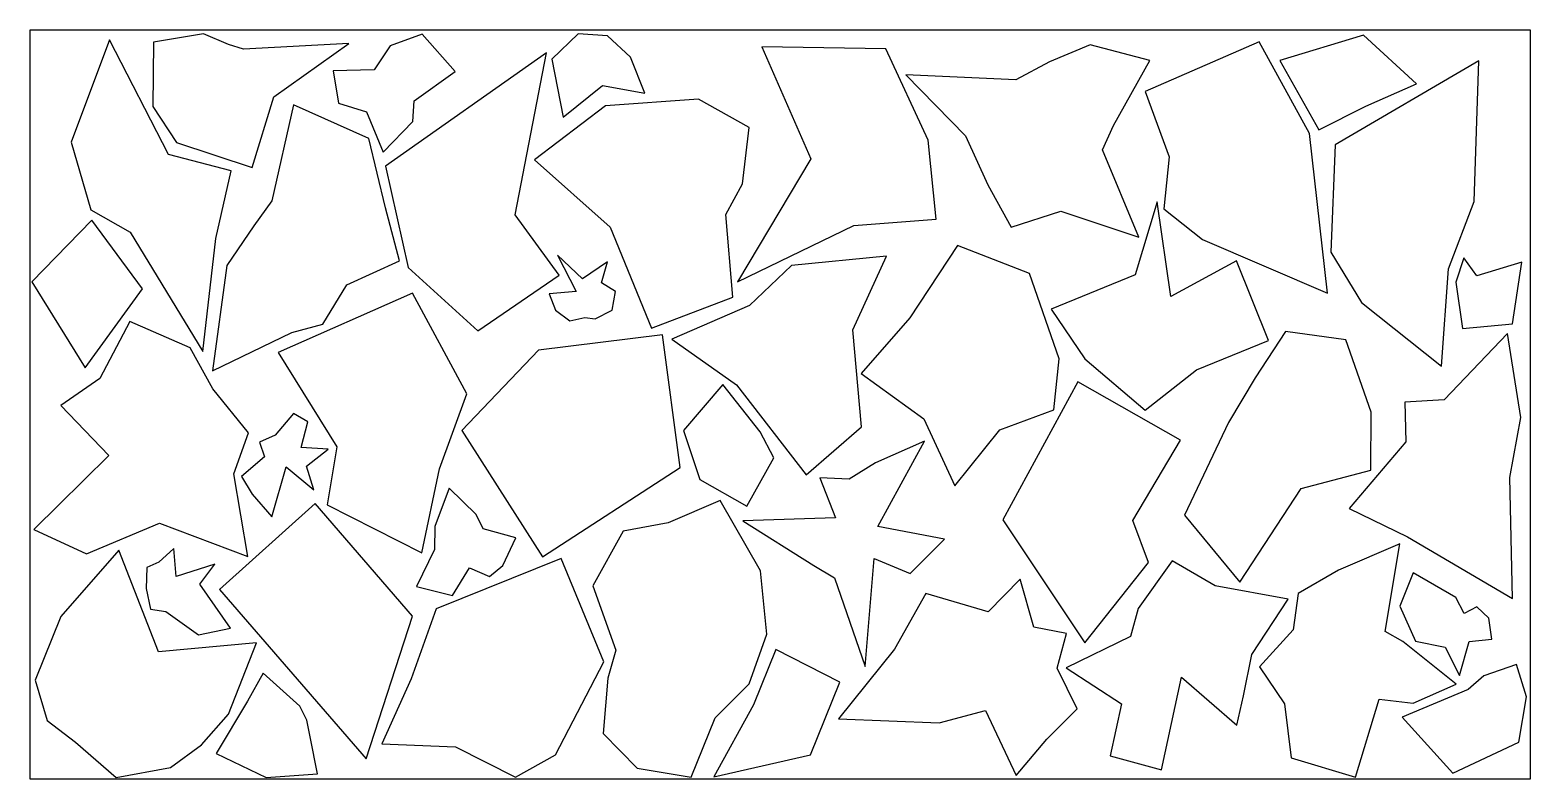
# Model space of a CAD drawing. Header units: metres. Extents: x 0 to 1998, y 0 to 998.
import ezdxf

# ---------------------------------------------------------------- set-up
doc = ezdxf.new("R2010")
doc.units = ezdxf.units.M

msp = doc.modelspace()

# ---------------------------------------------------------------- linework, layer by layer
for points in [[(0, 0), (0, 997.9), (1997.9, 997.9), (1997.9, 0), (0, 0)], [(230, 569.5), (247.5, 720.2), (267.9, 810.4), (184.5, 831.8), (105.7, 984.9), (55, 848.4), (80.9, 758.2), (133.3, 728.4), (230, 569.5)], [(264.5, 978.6), (231, 992.7), (164.4, 981.7), (163.7, 896), (195.1, 847.9), (295.7, 814.8), (324.7, 909), (424.5, 980.1), (284.3, 972.5), (264.5, 978.6)], [(479.7, 976.9), (458.3, 944.6), (403.9, 943.4), (410.7, 900.5), (448.2, 888.9), (470.4, 835), (509.9, 876), (511.9, 903.6), (566.3, 942.8), (522.3, 992.4), (479.7, 976.9)], [(819, 913.6), (799.8, 961.7), (769.2, 990.1), (730.2, 992.7), (695.1, 959.2), (710, 881.9), (762.4, 924.1), (819, 913.6)], [(1637.1, 982.2), (1485.2, 916.1), (1517.1, 829.1), (1510, 759.5), (1561.5, 718.9), (1728.4, 647.2), (1704, 860), (1637.1, 982.2)], [(1664.7, 957.1), (1716.5, 865.1), (1779.4, 896.3), (1846.6, 926.3), (1776, 990.8), (1664.7, 957.1)], [(473.7, 816.5), (503.6, 681.6), (596.6, 597.2), (704.8, 671.3), (646, 751.6), (687.9, 967.3), (473.7, 816.5)], [(1097.3, 737.6), (1207.1, 745.7), (1196.4, 851), (1140, 973), (974.7, 975.5), (1040.1, 826.2), (942.4, 662.4), (1097.3, 737.6)], [(1275.9, 791.4), (1306.8, 735.2), (1373.1, 756.6), (1476.7, 722), (1428.7, 838.1), (1443, 870.7), (1491.4, 957.4), (1412.2, 978.1), (1357.8, 955.3), (1313.2, 931.4), (1166.5, 938.1), (1246, 857.1), (1275.9, 791.4)], [(1929.9, 956.7), (1738.2, 844.7), (1732.5, 702), (1773.5, 634.7), (1880.2, 550.2), (1889.3, 679.6), (1923.6, 769.4), (1929.9, 956.7)], [(958.1, 867.9), (890.2, 905.9), (766.4, 896.8), (671.8, 825), (772.9, 735.2), (827.6, 600.6), (936.2, 642.1), (926.8, 752.1), (948.8, 793.1), (958.1, 867.9)], [(492.1, 690.2), (473.7, 760.9), (451.4, 853.4), (350.9, 898.1), (322.2, 770.5), (298.1, 737.2), (262, 684.1), (243, 543.9), (348.8, 595), (389.9, 605.8), (422, 658.4), (492.1, 690.2)], [(1360, 626.1), (1405, 559.7), (1485.5, 491.3), (1553.5, 545), (1649.6, 584.1), (1606.8, 690.5), (1519.3, 642.7), (1501.4, 768.9), (1472, 671.8), (1360, 626.1)], [(2.5, 662.4), (73.7, 547.9), (150, 653.1), (82.2, 744.4), (2.5, 662.4)], [(1291.9, 465.1), (1363.8, 491.7), (1370.7, 559.8), (1331.1, 673.4), (1235.3, 710.6), (1172, 614.5), (1107, 540.3), (1190.4, 479.9), (1231.9, 390.8), (1291.9, 465.1)], [(752.9, 613), (775.2, 624.7), (779.8, 649.3), (761, 660.9), (769.3, 688.9), (736.1, 666.4), (702.8, 697.8), (727.4, 649.6), (691.6, 646.5), (699.9, 624.6), (719, 610.6), (738.9, 614.8), (752.9, 613)], [(1033.8, 405.4), (1107.6, 469.2), (1096, 598.3), (1141, 696.6), (1014.1, 684.2), (958.3, 630.8), (855.1, 586.1), (941.1, 525.2), (1033.8, 405.4)], [(1974.5, 606.4), (1987, 688.6), (1927, 670.4), (1909.9, 694.5), (1899.3, 661.9), (1908.1, 600.2), (1974.5, 606.4)], [(509.3, 647.2), (330.7, 568.2), (408.6, 442.6), (395.9, 365.1), (521.8, 301.3), (545.6, 413.2), (582, 513), (509.3, 647.2)], [(290.1, 296.3), (271.7, 406.6), (291, 461.3), (243.3, 519.8), (213.3, 574.5), (133, 609.5), (93.2, 533.8), (41.2, 497.5), (104.9, 430.9), (5, 332.5), (75.2, 299.8), (172.3, 340.7), (290.1, 296.3)], [(677.4, 571.3), (575, 464.4), (682.4, 296), (866.1, 414.9), (842.5, 591.8), (677.4, 571.3)], [(1786.2, 488.7), (1752.8, 584.9), (1672.3, 596), (1631.7, 534.4), (1596.4, 475.1), (1537.9, 351.6), (1611.5, 262.1), (1693.1, 387.2), (1786.1, 411.3), (1786.2, 488.7)], [(1831, 502), (1832.5, 449.2), (1756.9, 360.5), (1834.8, 322.7), (1974.5, 240.5), (1971, 401.5), (1985.5, 481.5), (1967.8, 593.7), (1883.6, 505.1), (1831, 502)], [(922.8, 525.8), (870.5, 464.2), (892.3, 399), (954.8, 363.5), (990.9, 428), (972.7, 462.4), (922.8, 525.8)], [(1532.5, 451.3), (1395.5, 529.1), (1295.7, 345.3), (1405, 181.6), (1489.7, 288.6), (1469.1, 344.5), (1532.5, 451.3)], [(341, 415.9), (377.9, 385.1), (368.1, 416.6), (397.1, 439.6), (361.3, 441.7), (370.2, 475.8), (351.1, 486.8), (326.7, 458.2), (305.6, 448.7), (312.2, 429.1), (281.6, 403.2), (296.1, 379.6), (322.1, 349.1), (341, 415.9)], [(1043.9, 284.3), (1071.7, 268), (1112.6, 150.1), (1124.5, 293.8), (1172.4, 273.9), (1218.2, 319.4), (1129.1, 336.6), (1191.4, 450), (1126.1, 421.3), (1090.9, 399.4), (1052, 401.4), (1072.7, 347.9), (949.6, 344.1), (1043.9, 284.3)], [(603.5, 333.4), (594.3, 352.5), (558.4, 387.4), (539.1, 336.4), (538.8, 305.9), (514.6, 256.6), (562.8, 244.5), (585.2, 281.4), (612.1, 269.9), (629.9, 284.5), (646.9, 321.3), (603.5, 333.4)], [(379.9, 367.2), (252.2, 252.4), (447.9, 27), (509.5, 217), (379.9, 367.2)], [(790, 330), (749.7, 257.3), (780.2, 171.5), (769.5, 134.4), (763.5, 60.7), (808.5, 14.4), (880.7, 2.4), (912.4, 81.4), (958.1, 126.9), (981.6, 192.8), (972.9, 277.4), (919.2, 371.2), (850, 341.1), (790, 330)], [(118.3, 304.9), (41, 216.3), (6.8, 131.6), (22.8, 77.8), (60.5, 48.9), (114.9, 2.1), (187.1, 15.4), (228.6, 45.4), (264.3, 86.5), (301.7, 181.4), (171.3, 169.6), (118.3, 304.9)], [(246.4, 286.2), (194.6, 269.8), (191.5, 307.1), (171.5, 288.7), (155.4, 282), (154.6, 253.6), (160.7, 226.1), (181.1, 223.2), (224.6, 191.9), (266.9, 201), (226.3, 259.6), (246.4, 286.2)], [(1805.1, 196.3), (1824.4, 313.5), (1742.7, 278.1), (1689.1, 247.3), (1682.4, 198.6), (1637.7, 149.6), (1671.1, 100.2), (1679.7, 28.1), (1765.5, 2.5), (1797, 106.3), (1842.1, 101), (1899.4, 126.2), (1828.7, 183.3), (1805.1, 196.3)], [(764.4, 156.3), (707.6, 293.9), (541.2, 226.8), (507.7, 133.6), (468.8, 46.9), (566.8, 42.8), (646.8, 2.3), (699.9, 32.1), (764.4, 156.3)], [(1675.7, 239.7), (1578.5, 257.3), (1521.5, 290.6), (1475.8, 227.2), (1465.7, 189.9), (1380, 148), (1453.9, 100.1), (1438.7, 30.7), (1507, 12.3), (1533.5, 135.6), (1607.2, 71.8), (1616.3, 110.8), (1627.2, 166), (1675.7, 239.7)], [(1394.8, 93.3), (1368, 147.5), (1380.7, 194), (1337.2, 202.4), (1319, 266.4), (1276, 222.8), (1193.1, 247.2), (1151.6, 173.1), (1076.8, 80), (1210.8, 74.7), (1272.6, 91.4), (1313.5, 4.6), (1354.4, 52.9), (1394.8, 93.3)], [(1899.2, 241.9), (1842.4, 274.7), (1824.5, 230.4), (1845.4, 183.8), (1884.9, 175.7), (1904, 137.8), (1916.8, 183.1), (1947, 186.2), (1942.9, 214.5), (1927.1, 229.6), (1910.1, 220.4), (1899.2, 241.9)], [(910.6, 2.9), (1039.6, 32), (1078.5, 129.1), (993.2, 172.5), (963.7, 98.8), (910.6, 2.9)], [(247.9, 33.9), (314.5, 2), (382.9, 7), (373.1, 56.4), (368.8, 78.6), (359.5, 97.1), (310.5, 141), (289.6, 103.5), (247.9, 33.9)], [(1993.2, 109.6), (1980, 152.7), (1936.5, 137.4), (1915.4, 119.4), (1827.8, 82.6), (1894.9, 7.8), (1983, 48.9), (1993.2, 109.6)]]:
    msp.add_lwpolyline(points)

doc.saveas('drawing.dxf')
